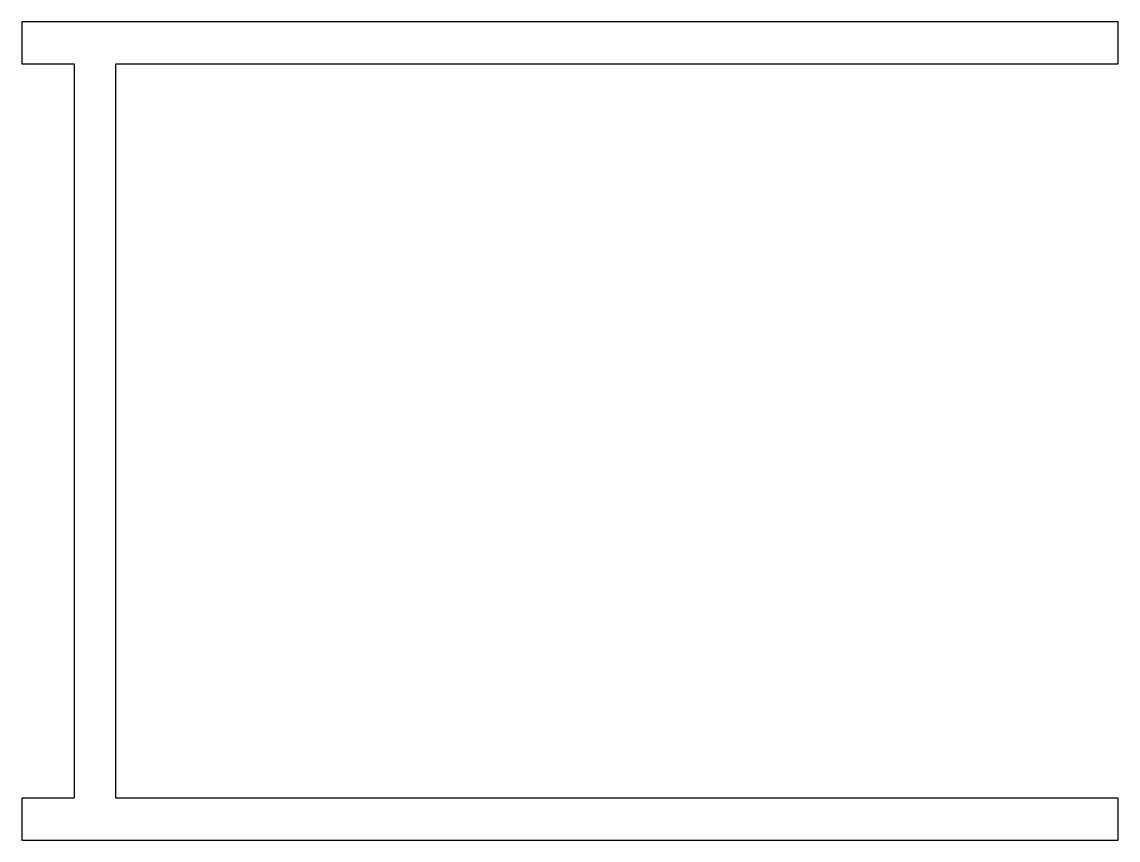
# Model space of a CAD drawing. Extents: x 674.3 to 705.8, y 456.4 to 479.9.
import ezdxf

# ---------------------------------------------------------------- set-up
doc = ezdxf.new("R2010")
doc.units = 0
doc.layers.get('0').update_dxf_attribs({"linetype": 'CONTINUOUS'})

msp = doc.modelspace()

# ---------------------------------------------------------------- linework, layer by layer
at = {"color": 0}
msp.add_lwpolyline([(677.023, 478.656), (705.823, 478.656), (705.823, 479.856), (675.823, 479.856), (674.323, 479.856), (674.323, 478.656), (675.823, 478.656), (675.823, 457.556), (674.323, 457.556), (674.323, 456.356), (705.823, 456.356), (705.823, 457.556), (677.023, 457.556)], close=True, dxfattribs=at)

doc.saveas('drawing.dxf')
